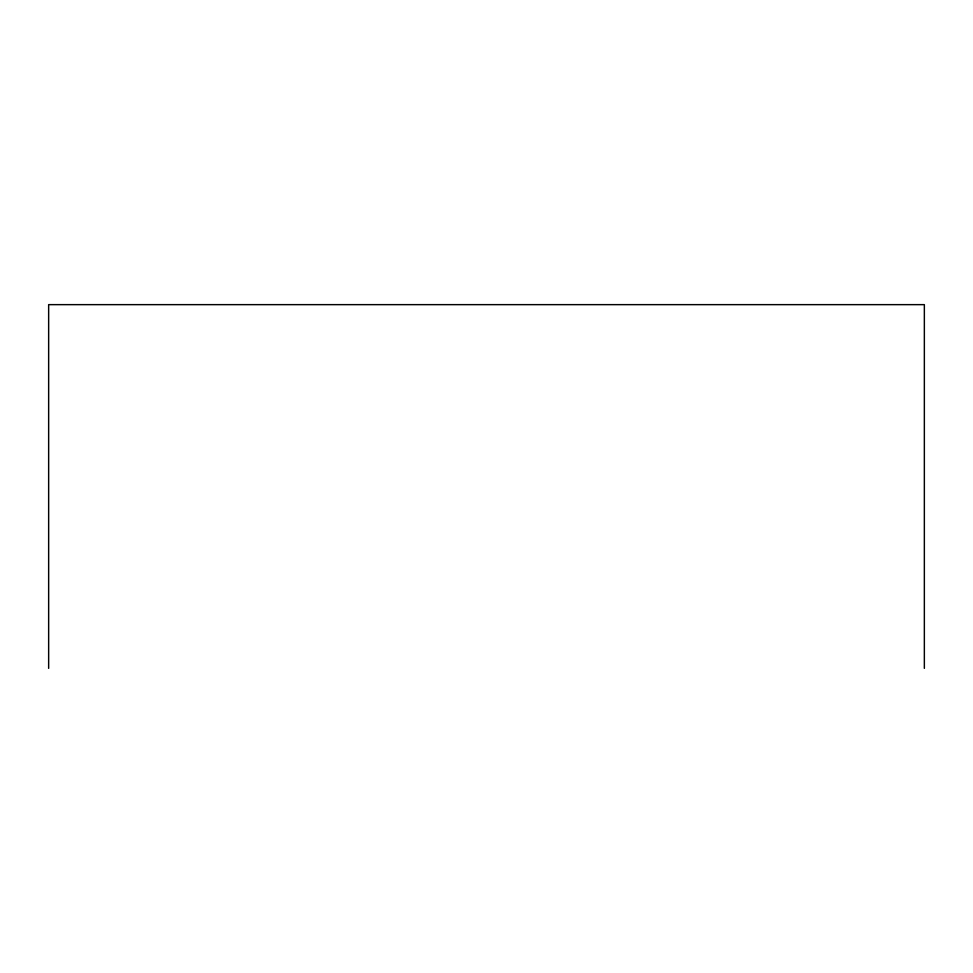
<?xml version="1.0" encoding="UTF-8"?>
<svg xmlns="http://www.w3.org/2000/svg" width="973" height="973" viewBox="0 0 973 973"><rect width="100%" height="100%" fill="white"/><g stroke="black" fill="none" stroke-linecap="round" stroke-linejoin="round"><path stroke-width="1.46" d="M924.35 668.354L924.35 304.646L48.65 304.646L48.65 668.354"/></g></svg>
